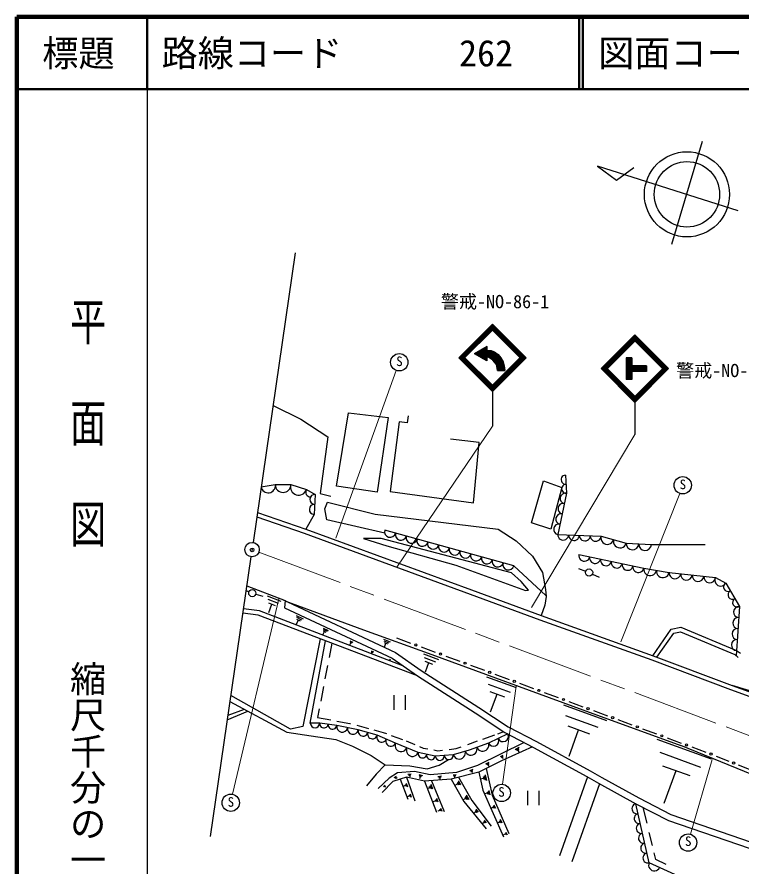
# Model space of a CAD drawing. Units: millimetres, scale not verified. Extents: x 40000 to 680000, y 20000 to 380000.
# Drawn here: x 40000 to 140144, y 262614 to 380000 of the extents above; entities that cross this region are included whole.
import ezdxf
from ezdxf.enums import TextEntityAlignment as Align

# ---------------------------------------------------------------- set-up
doc = ezdxf.new("R2010")
doc.units = ezdxf.units.MM
doc.header["$LTSCALE"] = 1000
doc.header["$PDMODE"] = 32
doc.header["$PDSIZE"] = 500
doc.linetypes.add('CHAIN', pattern=[18.5, 12, -1.5, 3.5, -1.5])
for name, color, linetype, lineweight in [('M-BGD', 7, 'Continuous', 25), ('M-BGD-RSTR', 7, 'Continuous', 13), ('M-BMK', 2, 'CHAIN', 13), ('M-BMK-SRVR', 3, 'Continuous', 25), ('M-STR-STRC', 7, 'Continuous', 25), ('M-TTL', 2, 'Continuous', 140), ('M-TTL-BAND', 7, 'Continuous', 25), ('M-TTL-LINE', 7, 'Continuous', 50)]:
    doc.layers.add(name, color=color, linetype=linetype, lineweight=lineweight)
doc.layers.add('M-OTRS', color=6, linetype='Continuous')
doc.layers.add('M-TTL-TXT', color=7, linetype='Continuous')
doc.styles.add('@ＭＳ ゴシック', font='')
doc.styles.add('ＭＳ ゴシック', font='')
doc.styles.get('@ＭＳ ゴシック').set_extended_font_data('@MS Gothic')
doc.styles.get('ＭＳ ゴシック').set_extended_font_data('MS Gothic')

msp = doc.modelspace()

# ---------------------------------------------------------------- linework, layer by layer
at = {"layer": 'M-BGD'}
for p, q in [((75420, 326304), (79282, 324408)), ((84175, 315130), (85845, 325284)), ((85845, 325284), (91362, 324647)), ((79282, 324408), (83004, 321946)), ((91362, 324647), (89802, 314316)), ((92865, 324015), (91612, 314388)), ((93986, 323883), (92865, 324015)), ((94118, 324850), (93986, 323883)), ((83004, 321946), (81935, 314120)), ((103943, 321179), (99965, 321641)), ((103130, 312827), (103943, 321179)), ((111174, 310058), (112801, 315882)), ((112801, 315882), (115372, 314959)), ((115861, 316655), (115997, 314147)), ((73779, 315048), (75728, 315340)), ((75728, 315340), (77885, 315340)), ((77885, 315340), (80023, 314677)), ((80023, 314677), (81240, 313995)), ((89802, 314316), (84175, 315130)), ((115372, 314959), (113834, 309179)), ((81240, 313995), (81092, 311230)), ((81935, 314120), (83424, 313758)), ((91612, 314388), (103130, 312827)), ((115997, 314147), (114797, 308450)), ((82601, 311982), (82936, 312899)), ((82936, 312899), (89546, 311283)), ((73258, 311480), (79931, 309203)), ((81092, 311230), (79931, 309203)), ((82849, 310468), (82601, 311982)), ((89546, 311283), (106571, 309190)), ((73170, 310876), (79731, 308637)), ((90864, 308628), (82849, 310468)), ((113834, 309179), (111174, 310058)), ((79931, 309203), (102880, 300776)), ((108715, 304122), (90867, 309029)), ((106571, 309190), (109061, 307552)), ((79731, 308637), (102673, 300213)), ((90389, 307913), (87932, 307880)), ((87932, 307880), (91142, 306864)), ((108406, 303163), (90389, 307913)), ((114797, 308450), (120795, 308232)), ((120795, 308232), (124257, 307250)), ((91142, 306864), (100708, 304211)), ((109061, 307552), (111289, 305456)), ((124257, 307250), (127746, 307060)), ((127746, 307060), (135161, 307060)), ((111289, 305456), (112697, 303195)), ((117723, 305679), (126710, 303796)), ((100708, 304211), (110339, 300706)), ((113131, 300013), (108715, 304122)), ((109716, 301951), (108406, 303163)), ((112697, 303195), (113090, 300837)), ((118662, 303353), (117722, 303703)), ((119592, 302973), (120502, 302563)), ((126710, 303796), (130198, 303218)), ((130198, 303218), (136617, 302491)), ((110732, 300771), (109716, 301951)), ((136617, 302491), (138029, 301742)), ((138029, 301742), (139912, 298490)), ((72082, 300513), (71680, 300663)), ((71782, 301362), (77072, 299334)), ((102880, 300776), (112501, 297233)), ((110339, 300706), (110732, 300771)), ((113090, 300837), (113189, 299887)), ((73032, 300203), (73992, 299923)), ((74602, 299963), (76502, 299233)), ((74692, 299493), (76122, 298943)), ((76654, 299494), (92339, 292130)), ((102673, 300213), (112296, 296669)), ((113189, 299887), (113025, 298675)), ((73529, 297893), (71317, 298170)), ((74782, 299013), (75732, 298653)), ((74822, 297683), (75262, 298833)), ((77072, 299334), (77014, 298331)), ((77014, 298331), (91886, 291349)), ((77070, 299299), (87940, 295288)), ((113025, 298675), (112501, 297233)), ((139912, 298490), (139483, 291690)), ((73382, 297307), (71230, 297577)), ((95380, 288891), (73382, 297307)), ((93378, 290299), (73529, 297893)), ((78622, 297243), (79572, 296803)), ((78652, 297003), (79362, 296673)), ((112501, 297233), (127999, 291672)), ((78652, 296073), (78922, 296643)), ((78682, 296753), (79152, 296533)), ((112296, 296669), (127793, 291109)), ((82302, 294583), (82552, 295053)), ((82332, 295503), (83052, 295163)), ((82352, 295323), (82892, 295063)), ((82372, 295133), (82732, 294963)), ((87940, 295288), (97399, 291835)), ((127940, 291693), (130473, 295339)), ((128520, 291477), (130831, 294802)), ((130473, 295339), (131821, 295628)), ((130831, 294802), (131763, 295001)), ((131763, 295001), (139295, 291838)), ((131821, 295628), (139527, 292391)), ((81940, 294033), (79544, 281913)), ((80571, 282385), (82695, 293744)), ((86052, 293763), (86472, 293563)), ((86062, 293653), (86382, 293503)), ((86062, 293243), (86182, 293493)), ((86072, 293543), (86282, 293443)), ((90702, 293963), (91612, 293623)), ((90752, 293733), (91432, 293483)), ((90792, 293503), (91252, 293343)), ((92502, 294162), (94446, 293444)), ((83537, 293422), (83158, 291436)), ((89002, 292373), (89302, 292233)), ((89012, 292303), (89242, 292193)), ((90822, 292873), (91022, 293423)), ((95904, 292905), (97848, 292187)), ((139527, 292391), (140064, 292065)), ((89012, 292003), (89102, 292183)), ((89022, 292223), (89172, 292143)), ((91532, 291193), (91682, 291113)), ((91542, 291153), (91652, 291093)), ((91886, 291349), (95382, 288890)), ((92339, 292130), (95883, 289637)), ((96222, 291943), (98312, 291183)), ((96332, 291433), (97902, 290863)), ((97399, 291835), (118282, 284229)), ((99306, 291648), (101250, 290930)), ((127999, 291672), (138917, 287580)), ((139295, 291838), (139769, 291464)), ((82945, 290321), (82598, 288502)), ((91532, 291023), (91582, 291093)), ((91542, 291103), (91612, 291073)), ((96432, 290923), (97482, 290533)), ((96502, 289473), (96962, 290733)), ((102708, 290391), (104652, 289673)), ((127793, 291109), (138709, 287017)), ((95382, 288890), (103373, 283780)), ((95883, 289637), (103861, 284536)), ((106110, 289134), (108053, 288416)), ((104962, 288763), (109032, 287283)), ((105172, 287763), (108232, 286653)), ((109511, 287877), (111455, 287159)), ((82393, 287429), (82010, 285425)), ((105382, 286763), (107422, 286023)), ((112913, 286620), (114857, 285902)), ((138709, 287017), (169309, 275829)), ((138917, 287580), (169489, 276402)), ((151641, 283753), (138917, 287580)), ((69446, 285342), (77304, 281110)), ((77854, 281532), (69571, 286199)), ((92174, 284225), (92174, 286225)), ((93674, 286225), (93674, 284225)), ((105512, 283953), (106402, 286393)), ((116315, 285363), (118259, 284645)), ((71445, 284265), (69166, 283427)), ((81805, 284351), (81572, 283130)), ((103861, 284536), (107940, 281868)), ((115572, 284903), (121522, 282733)), ((118282, 284229), (131806, 279296)), ((119717, 284107), (121661, 283388)), ((69079, 282826), (71915, 284012)), ((81572, 283130), (83393, 282803)), ((103373, 283780), (107483, 281091)), ((115882, 283443), (120352, 281813)), ((79544, 281913), (77854, 281532)), ((81870, 282385), (80571, 282385)), ((84230, 282038), (81870, 282385)), ((87212, 281434), (84230, 282038)), ((84246, 282649), (86044, 282326)), ((86044, 282326), (86121, 282305)), ((86989, 282069), (88602, 281631)), ((107940, 281868), (111865, 279810)), ((116192, 281973), (119172, 280893)), ((123118, 282850), (125062, 282131)), ((77304, 281110), (80685, 280603)), ((80685, 280603), (84108, 280096)), ((89810, 280684), (87212, 281434)), ((89351, 281427), (90666, 281070)), ((92353, 279604), (89810, 280684)), ((90666, 281070), (91093, 280914)), ((91764, 280669), (93324, 280100)), ((104421, 280160), (106083, 280751)), ((107908, 280868), (105216, 279604)), ((106520, 280907), (107327, 281194)), ((107483, 281091), (111440, 279016)), ((116382, 277783), (117682, 281433)), ((126520, 281593), (128464, 280874)), ((84108, 280096), (86389, 279166)), ((95482, 278287), (92353, 279604)), ((93831, 279915), (95033, 279403)), ((102342, 279421), (103689, 279900)), ((105216, 279604), (102544, 278634)), ((110146, 279695), (103682, 276503)), ((111865, 279810), (119269, 275780)), ((128512, 280173), (136022, 277433)), ((129922, 280336), (131866, 279617)), ((86389, 279166), (88967, 277898)), ((97861, 277793), (95482, 278287)), ((95665, 279134), (96193, 278910)), ((96193, 278910), (96833, 278798)), ((97639, 278657), (98202, 278558)), ((98202, 278558), (98860, 278635)), ((99757, 278741), (100765, 278860)), ((102544, 278634), (100349, 277994)), ((100765, 278860), (101422, 279093)), ((111287, 279097), (107037, 277161)), ((108902, 278743), (109472, 279033)), ((109032, 278663), (109462, 278883)), ((109162, 278583), (109442, 278733)), ((109472, 278313), (109302, 278663)), ((111440, 279016), (118830, 274994)), ((128902, 278333), (134532, 276273)), ((159580, 267905), (131806, 279296)), ((133324, 279079), (135268, 278361)), ((88967, 277898), (90911, 276588)), ((100349, 277994), (97861, 277793)), ((98413, 276568), (99702, 277320)), ((107037, 277161), (103896, 275590)), ((106862, 277733), (107262, 277933)), ((106952, 277683), (107252, 277833)), ((107042, 277623), (107242, 277723)), ((107262, 277433), (107142, 277673)), ((136726, 277822), (138464, 277119)), ((90911, 276588), (89685, 275321)), ((90911, 276588), (94317, 276475)), ((94317, 276475), (96753, 276072)), ((96753, 276072), (98413, 276568)), ((103682, 276503), (100783, 275564)), ((102622, 275843), (103082, 275993)), ((102712, 275773), (103062, 275883)), ((104842, 276743), (105322, 276983)), ((104874, 276079), (105709, 272414)), ((104952, 276673), (105312, 276853)), ((105052, 276603), (105302, 276723)), ((105322, 276373), (105182, 276663)), ((129292, 276483), (133042, 275113)), ((139769, 276593), (141508, 275890)), ((89685, 275321), (88333, 273715)), ((91484, 274743), (89942, 273336)), ((92623, 275481), (91484, 274743)), ((92192, 274843), (92482, 275033)), ((92272, 274813), (92482, 274953)), ((92342, 274783), (92482, 274873)), ((92562, 274693), (92412, 274833)), ((94986, 275698), (92623, 275481)), ((93888, 274882), (92995, 274636)), ((96352, 274328), (93888, 274882)), ((93888, 274882), (95019, 271627)), ((94082, 275313), (94542, 275363)), ((94152, 275233), (94492, 275263)), ((94212, 275143), (94442, 275163)), ((94392, 274923), (94332, 275153)), ((97147, 275212), (94986, 275698)), ((95582, 275263), (96092, 275143)), ((95622, 275143), (96012, 275063)), ((95662, 275023), (95922, 274973)), ((95722, 274693), (95792, 275003)), ((100783, 275564), (97147, 275212)), ((98212, 275013), (98702, 275063)), ((98282, 274923), (98652, 274963)), ((98352, 274823), (98592, 274853)), ((98542, 274623), (98472, 274843)), ((103896, 275590), (100047, 274636)), ((100312, 275213), (100732, 275253)), ((100372, 275133), (100692, 275163)), ((100432, 275053), (100642, 275073)), ((100562, 274843), (100542, 275063)), ((101057, 274886), (102928, 271694)), ((102792, 275693), (103032, 275773)), ((103002, 275493), (102912, 275733)), ((103896, 275590), (104450, 273096)), ((104062, 274653), (104542, 274763)), ((104492, 274963), (104582, 274563)), ((104632, 275093), (104762, 274503)), ((104762, 275223), (104942, 274443)), ((118891, 274959), (115031, 264012)), ((118830, 274994), (120428, 274075)), ((119269, 275780), (120869, 274860)), ((120869, 274860), (126021, 272019)), ((129522, 271293), (131172, 275803)), ((91979, 274297), (90501, 272788)), ((90672, 273593), (90902, 273813)), ((90752, 273583), (90922, 273743)), ((90822, 273563), (90932, 273663)), ((91002, 273513), (90882, 273613)), ((92995, 274636), (91979, 274297)), ((92995, 274636), (94073, 271834)), ((93442, 273663), (93742, 273773)), ((93692, 273893), (93782, 273643)), ((93772, 273993), (93902, 273613)), ((93852, 274083), (94022, 273583)), ((100047, 274636), (96352, 274328)), ((96352, 274328), (98045, 270078)), ((97032, 273643), (97162, 273323)), ((97132, 273783), (97332, 273293)), ((97222, 273913), (97492, 273263)), ((97338, 274410), (99091, 270169)), ((100047, 274636), (101802, 271526)), ((100602, 273783), (100942, 273983)), ((100862, 274123), (101022, 273843)), ((100932, 274263), (101182, 273843)), ((101002, 274393), (101332, 273833)), ((120589, 273986), (116765, 263182)), ((120428, 274075), (125596, 271226)), ((94232, 272423), (94312, 272203)), ((94302, 272513), (94422, 272183)), ((94372, 272593), (94522, 272153)), ((96752, 273323), (97102, 273483)), ((102122, 272473), (102512, 271823)), ((104450, 273096), (107284, 266660)), ((104712, 272633), (105082, 272723)), ((105042, 272873), (105112, 272563)), ((105152, 272973), (105252, 272513)), ((105252, 273073), (105392, 272463)), ((105709, 272414), (108038, 267103)), ((110673, 271026), (110673, 273026)), ((112173, 273026), (112173, 271026)), ((94012, 272223), (94272, 272313)), ((97632, 271533), (97922, 271653)), ((97872, 271773), (97972, 271533)), ((97952, 271883), (98102, 271513)), ((98022, 271983), (98222, 271493)), ((101662, 271763), (102062, 271993)), ((101802, 271526), (104912, 267769)), ((101962, 272153), (102152, 271833)), ((102042, 272313), (102332, 271833)), ((102928, 271694), (105608, 268125)), ((125596, 271226), (130090, 268889)), ((127431, 263049), (125596, 271226)), ((126021, 272019), (130445, 269719)), ((98242, 270243), (98502, 270353)), ((98452, 270453), (98542, 270243)), ((98522, 270543), (98652, 270223)), ((98582, 270633), (98752, 270203)), ((103232, 269933), (103462, 270133)), ((103372, 270243), (103542, 270023)), ((103422, 270363), (103672, 270033)), ((103462, 270483), (103792, 270043)), ((105592, 270623), (105882, 270753)), ((105832, 270873), (105932, 270633)), ((105902, 270973), (106062, 270613)), ((105972, 271073), (106182, 270593)), ((127144, 268552), (126630, 270688)), ((104592, 268853), (104772, 268603)), ((104622, 268943), (104872, 268603)), ((106702, 268863), (106812, 268613)), ((106782, 268973), (106942, 268593)), ((106852, 269073), (107072, 268573)), ((130090, 268889), (174606, 253617)), ((130445, 269719), (174887, 254472)), ((104412, 268523), (104612, 268683)), ((104552, 268763), (104672, 268593)), ((106462, 268603), (106762, 268743)), ((107342, 266963), (107562, 267063)), ((107522, 267153), (107602, 266963)), ((107572, 267233), (107692, 266953)), ((107622, 267303), (107782, 266943)), ((127891, 265443), (127461, 267233)), ((128360, 263496), (128138, 264419)), ((140390, 257228), (127431, 263049)), ((129810, 262825), (128360, 263496))]:
    msp.add_line(p, q, dxfattribs=at)
for centre, radius in [((119127, 303183), 500), ((72547, 300347), 500), ((95175, 293174), 150), ((98577, 291917), 150), ((101979, 290660), 150), ((105381, 289404), 150), ((108782, 288147), 150), ((112184, 286890), 150), ((115586, 285633), 150), ((118988, 284376), 150), ((122389, 283119), 150), ((125791, 281862), 150), ((129193, 280605), 150), ((132595, 279348), 150), ((135997, 278091), 150), ((139117, 276856), 150)]:
    msp.add_circle(centre, radius, dxfattribs=at)
for centre, radius, start, end in [((115895, 316028), 628, 93.11084, 273.11084), ((74754, 315194), 986, 188.5287, 8.5287), ((76807, 315340), 1078, 180, 0), ((78954, 315009), 1119, 162.75854, 342.75854), ((80631, 314336), 697, 150.72475, 267.21058), ((115963, 314774), 628, 93.11084, 273.11084), ((81203, 313304), 692, 86.94712, 266.94712), ((115847, 313435), 728, 78.11134, 258.11134), ((81129, 311921), 692, 86.94712, 266.94712), ((115547, 312011), 728, 78.11134, 258.11134), ((115247, 310586), 728, 78.11134, 258.11134), ((91610, 308825), 771, 164.62833, 344.62833), ((114947, 309162), 728, 78.11134, 258.11134), ((93098, 308416), 771, 164.62833, 344.62833), ((94585, 308007), 771, 164.62833, 344.62833), ((96072, 307598), 771, 164.62833, 344.62833), ((115547, 308423), 750, 177.91743, 357.91743), ((117046, 308368), 750, 177.91743, 357.91743), ((118546, 308314), 750, 177.91743, 357.91743), ((120045, 308259), 750, 177.91743, 357.91743), ((121660, 307986), 900, 164.17385, 344.17385), ((123391, 307496), 900, 164.17385, 344.17385), ((97560, 307189), 771, 164.62833, 344.62833), ((99047, 306780), 771, 164.62833, 344.62833), ((100535, 306371), 771, 164.62833, 344.62833), ((125129, 307203), 874, 176.86976, 356.86976), ((126874, 307107), 874, 176.86976, 356.86976), ((102022, 305962), 771, 164.62833, 344.62833), ((103509, 305553), 771, 164.62833, 344.62833), ((104997, 305145), 771, 164.62833, 344.62833), ((118472, 305522), 765, 168.16635, 348.16635), ((119970, 305208), 765, 168.16635, 348.16635), ((106484, 304736), 771, 164.62833, 344.62833), ((107971, 304327), 771, 164.62833, 344.62833), ((121467, 304895), 765, 168.16635, 348.16635), ((122965, 304581), 765, 168.16635, 348.16635), ((124463, 304267), 765, 168.16635, 348.16635), ((125961, 303953), 765, 168.16635, 348.16635), ((127582, 303652), 884, 170.59469, 350.59469), ((129326, 303363), 884, 170.59469, 350.59469), ((131000, 303128), 808, 173.53407, 353.53407), ((132605, 302946), 808, 173.53407, 353.53407), ((134210, 302764), 808, 173.53407, 353.53407), ((135815, 302582), 808, 173.53407, 353.53407), ((137323, 302116), 799, 152.06286, 332.06286), ((138343, 301200), 626, 120.06858, 300.06858), ((138971, 300116), 626, 120.06858, 300.06858), ((139598, 299032), 626, 120.06858, 300.06858), ((139864, 297727), 764, 86.38612, 266.38612), ((139768, 296203), 764, 86.38612, 266.38612), ((139671, 294678), 764, 86.38612, 266.38612), ((139575, 293154), 764, 86.38612, 266.38612), ((81220, 282385), 650, 180, 0), ((82460, 282298), 596, 171.62133, 351.62133), ((83640, 282124), 596, 171.62133, 351.62133), ((84975, 281887), 761, 168.55494, 348.55494), ((86467, 281585), 761, 168.55494, 348.55494), ((87862, 281246), 676, 163.89486, 343.89486), ((89161, 280871), 676, 163.89486, 343.89486), ((90446, 280414), 691, 157.0007, 337.0007), ((107235, 280552), 744, 205.15445, 25.15445), ((91718, 279874), 691, 157.0007, 337.0007), ((93136, 279275), 849, 157.16635, 337.16635), ((104405, 279336), 854, 198.30561, 18.30561), ((105889, 279920), 744, 205.15445, 25.15445), ((94700, 278616), 849, 157.16635, 337.16635), ((96077, 278163), 607, 168.26692, 348.26692), ((101160, 278262), 854, 198.30561, 18.30561), ((102782, 278799), 854, 198.30561, 18.30561), ((97266, 277916), 607, 168.26692, 348.26692), ((98483, 277843), 624, 184.62415, 4.62415), ((99727, 277944), 624, 184.62415, 4.62415), ((125749, 270545), 698, 102.65242, 282.65242), ((126055, 269182), 698, 102.65242, 282.65242), ((126361, 267819), 698, 102.65242, 282.65242), ((126667, 266456), 698, 102.65242, 282.65242), ((126972, 265093), 698, 102.65242, 282.65242), ((127278, 263730), 698, 102.65242, 282.65242), ((128151, 262725), 789, 155.81265, 335.81265)]:
    msp.add_arc(centre, radius, start, end, dxfattribs=at)
at = {"layer": 'M-BGD-RSTR'}
for p, q in [((92455, 331139), (84101, 307961)), ((105765, 323418), (92538, 303934)), ((125468, 322293), (111156, 298371)), ((131669, 314131), (123506, 293629)), ((69817, 272533), (76201, 299564)), ((107146, 273914), (109062, 287466)), ((133168, 267005), (136155, 277323))]:
    msp.add_line(p, q, dxfattribs=at)
at = {"layer": 'M-BMK'}
msp.add_line((73442, 306000), (165239, 271717), dxfattribs=at)
at = {"layer": 'M-BMK-SRVR'}
for p, q in [((130569, 348611), (134829, 362830)), ((139726, 353206), (120283, 359387)), ((120283, 359387), (122932, 357433)), ((122932, 357433), (125330, 359169)), ((78499, 347412), (72657, 307359)), ((72366, 305367), (66727, 266703))]:
    msp.add_line(p, q, dxfattribs=at)
for centre, radius in [((132668, 355478), 5885), ((132668, 355478), 4520), ((72508, 306359), 1000)]:
    msp.add_circle(centre, radius, dxfattribs=at)
at = {"layer": 'M-OTRS'}
msp.add_point((72520, 306324), dxfattribs=at)
at = {"layer": 'M-STR-STRC'}
for p, q in [((101098, 332880), (105765, 337547)), ((101240, 332880), (105765, 337406)), ((101381, 332880), (105765, 337264)), ((101523, 332880), (105765, 337123)), ((101593, 332809), (105836, 337052)), ((101664, 332739), (105907, 336981)), ((101735, 332668), (105978, 336911)), ((105553, 336911), (109796, 332668)), ((105624, 336981), (109867, 332739)), ((105695, 337052), (109937, 332809)), ((105765, 337547), (110432, 332880)), ((105765, 337406), (110291, 332880)), ((105765, 337264), (110149, 332880)), ((105765, 337123), (110008, 332880)), ((120802, 331377), (125468, 336044)), ((120943, 331377), (125468, 335902)), ((121084, 331377), (125468, 335761)), ((125468, 336044), (130135, 331377)), ((125468, 335902), (129994, 331377)), ((125468, 335761), (129853, 331377)), ((121226, 331377), (125468, 335619)), ((121297, 331306), (125539, 335549)), ((121367, 331235), (125610, 335478)), ((121438, 331165), (125681, 335407)), ((125256, 335407), (129499, 331165)), ((125327, 335478), (129570, 331235)), ((125398, 335549), (129640, 331306)), ((125468, 335619), (129711, 331377)), ((105046, 334445), (103285, 333428)), ((104984, 332447), (103285, 333428)), ((103346, 333392), (103346, 333463)), ((103446, 333334), (103446, 333521)), ((103546, 333277), (103546, 333579)), ((103646, 333219), (103646, 333636)), ((103746, 333161), (103746, 333694)), ((103846, 333104), (103846, 333752)), ((103946, 333046), (103946, 333810)), ((105046, 334445), (104016, 333415)), ((104984, 332447), (104016, 333415)), ((104046, 332988), (104046, 333867)), ((104146, 332930), (104146, 333925)), ((104246, 332873), (104246, 333983)), ((104346, 332815), (104346, 334041)), ((104446, 332757), (104446, 334098)), ((104546, 332699), (104546, 334156)), ((104646, 332642), (104646, 334214)), ((104746, 332684), (104746, 334272)), ((104846, 332584), (104846, 334329)), ((104946, 332484), (104946, 334387)), ((104946, 333851), (105547, 333813)), ((104946, 333751), (105516, 333715)), ((104946, 333650), (105484, 333617)), ((104946, 333550), (105453, 333519)), ((104946, 333450), (105421, 333420)), ((105046, 333945), (105046, 334445)), ((105046, 333945), (105579, 333911)), ((105046, 333945), (105049, 333945)), ((105421, 333420), (106187, 332944)), ((105453, 333519), (106256, 333018)), ((105484, 333617), (106325, 333093)), ((105516, 333715), (106395, 333168)), ((105547, 333813), (106464, 333242)), ((105579, 333911), (106534, 333317)), ((105579, 333911), (106040, 333708)), ((106040, 333708), (106534, 333317)), ((101098, 332880), (105765, 328213)), ((101240, 332880), (105765, 328355)), ((101381, 332880), (105765, 328496)), ((101523, 332880), (105765, 328637)), ((101593, 332951), (105836, 328708)), ((101664, 333021), (105907, 328779)), ((101735, 333092), (105978, 328850)), ((104946, 333350), (105390, 333322)), ((104946, 333250), (105359, 333224)), ((104946, 333149), (105327, 333126)), ((104946, 333049), (105296, 333027)), ((105264, 332929), (104984, 332947)), ((104984, 332947), (104984, 332447)), ((105839, 332571), (105264, 332929)), ((105296, 333027), (105909, 332646)), ((105327, 333126), (105978, 332720)), ((105359, 333224), (106048, 332795)), ((105390, 333322), (106117, 332869)), ((105553, 328850), (109796, 333092)), ((105624, 328779), (109867, 333021)), ((105695, 328708), (109937, 332951)), ((105765, 328637), (110008, 332880)), ((105765, 328496), (110149, 332880)), ((105765, 328355), (110291, 332880)), ((105765, 328213), (110432, 332880)), ((106301, 331936), (105839, 332571)), ((105909, 332646), (106395, 331976)), ((105978, 332720), (106489, 332017)), ((106048, 332795), (106583, 332057)), ((106117, 332869), (106678, 332098)), ((106187, 332944), (106772, 332138)), ((106256, 333018), (106866, 332179)), ((106325, 333093), (106960, 332219)), ((106395, 333168), (107055, 332259)), ((106464, 333242), (107149, 332300)), ((106534, 333317), (107243, 332340)), ((106534, 333317), (106922, 332876)), ((106922, 332876), (107243, 332340)), ((106960, 332219), (107165, 331111)), ((107055, 332259), (107266, 331111)), ((107149, 332300), (107368, 331111)), ((107243, 332340), (107470, 331111)), ((107243, 332340), (107392, 331763)), ((125046, 332877), (124246, 332877)), ((124246, 332877), (124246, 329877)), ((124346, 332877), (124346, 329877)), ((124446, 332877), (124446, 329877)), ((124546, 332877), (124546, 329877)), ((124646, 332877), (124646, 329877)), ((124746, 332877), (124746, 329877)), ((124846, 332877), (124846, 329877)), ((124946, 332877), (124946, 329877)), ((125046, 332877), (125046, 329877)), ((106453, 331111), (106301, 331936)), ((106395, 331976), (106554, 331111)), ((106453, 331111), (107470, 331111)), ((106489, 332017), (106656, 331111)), ((106583, 332057), (106758, 331111)), ((106678, 332098), (106859, 331111)), ((106772, 332138), (106961, 331111)), ((106866, 332179), (107063, 331111)), ((107392, 331763), (107470, 331111)), ((120802, 331377), (125468, 326710)), ((120943, 331377), (125468, 326851)), ((121084, 331377), (125468, 326993)), ((121226, 331377), (125468, 327134)), ((121297, 331447), (125539, 327205)), ((121367, 331518), (125610, 327275)), ((121438, 331589), (125681, 327346)), ((127067, 331777), (125046, 331777)), ((127067, 331677), (125046, 331677)), ((127067, 331577), (125046, 331577)), ((127067, 331477), (125046, 331477)), ((127067, 331377), (125046, 331377)), ((127067, 331277), (125046, 331277)), ((127067, 331177), (125046, 331177)), ((127067, 331077), (125046, 331077)), ((125256, 327346), (129499, 331589)), ((125327, 327275), (129570, 331518)), ((125398, 327205), (129640, 331447)), ((125468, 327134), (129711, 331377)), ((125468, 326993), (129853, 331377)), ((125468, 326851), (129994, 331377)), ((125468, 326710), (130135, 331377)), ((127067, 331777), (127067, 330977)), ((125046, 329877), (124246, 329877)), ((127067, 330977), (125046, 330977)), ((105765, 328213), (105765, 323418)), ((125468, 326710), (125468, 322293))]:
    msp.add_line(p, q, dxfattribs=at)
for centre in [(92880, 332261), (132080, 315258), (107039, 272719), (69570, 271358), (132822, 265855)]:
    msp.add_circle(centre, 1200, dxfattribs=at)
at = {"layer": 'M-TTL'}
for p, q in [((40000, 380000), (40000, 20000)), ((680000, 380000), (40000, 380000))]:
    msp.add_line(p, q, dxfattribs=at)
at = {"layer": 'M-TTL-BAND'}
msp.add_line((58000, 370000), (58000, 20000), dxfattribs=at)
at = {"layer": 'M-TTL-LINE'}
for p, q in [((58000, 380000), (58000, 370000)), ((117750, 380000), (117750, 370000)), ((118250, 380000), (118250, 370000)), ((40000, 370000), (680000, 370000))]:
    msp.add_line(p, q, dxfattribs=at)

# ---------------------------------------------------------------- texts
at = {"layer": 'M-STR-STRC', "style": 'ＭＳ ゴシック'}
for s, height, p in [('警戒-NO-86-1', 1833, (98628, 339183)), ('S', 1320, (92450, 331341)), ('警戒-NO-87', 1833, (131161, 329654)), ('S', 1320, (131650, 314323)), ('S', 1320, (106570, 271802)), ('S', 1320, (69134, 270415)), ('S', 1320, (132395, 264993))]:
    msp.add_text(s, height=height, dxfattribs=at).set_placement(p, align=Align.BOTTOM_LEFT)
at = {"layer": 'M-TTL-BAND', "style": '@ＭＳ ゴシック', "width": 1.4}
msp.add_text('平  面  図', height=3666, rotation=270, dxfattribs=at).set_placement((49777, 306475), align=Align.MIDDLE_RIGHT)
at = {"layer": 'M-TTL-BAND', "style": '@ＭＳ ゴシック'}
msp.add_text('縮尺千分の一', height=3666, rotation=270, dxfattribs=at).set_placement((49777, 261030), align=Align.MIDDLE_RIGHT)
at = {"layer": 'M-TTL-TXT', "style": 'ＭＳ ゴシック'}
msp.add_text('標題', height=3666, dxfattribs=at).set_placement((48500, 375000), align=Align.MIDDLE_CENTER)
for s, p in [('路線コード', (60000, 375000)), ('図面コード', (120380, 375000)), ('262', (101142, 375000))]:
    msp.add_text(s, height=3666, dxfattribs=at).set_placement(p, align=Align.MIDDLE_LEFT)

doc.saveas('drawing.dxf')
